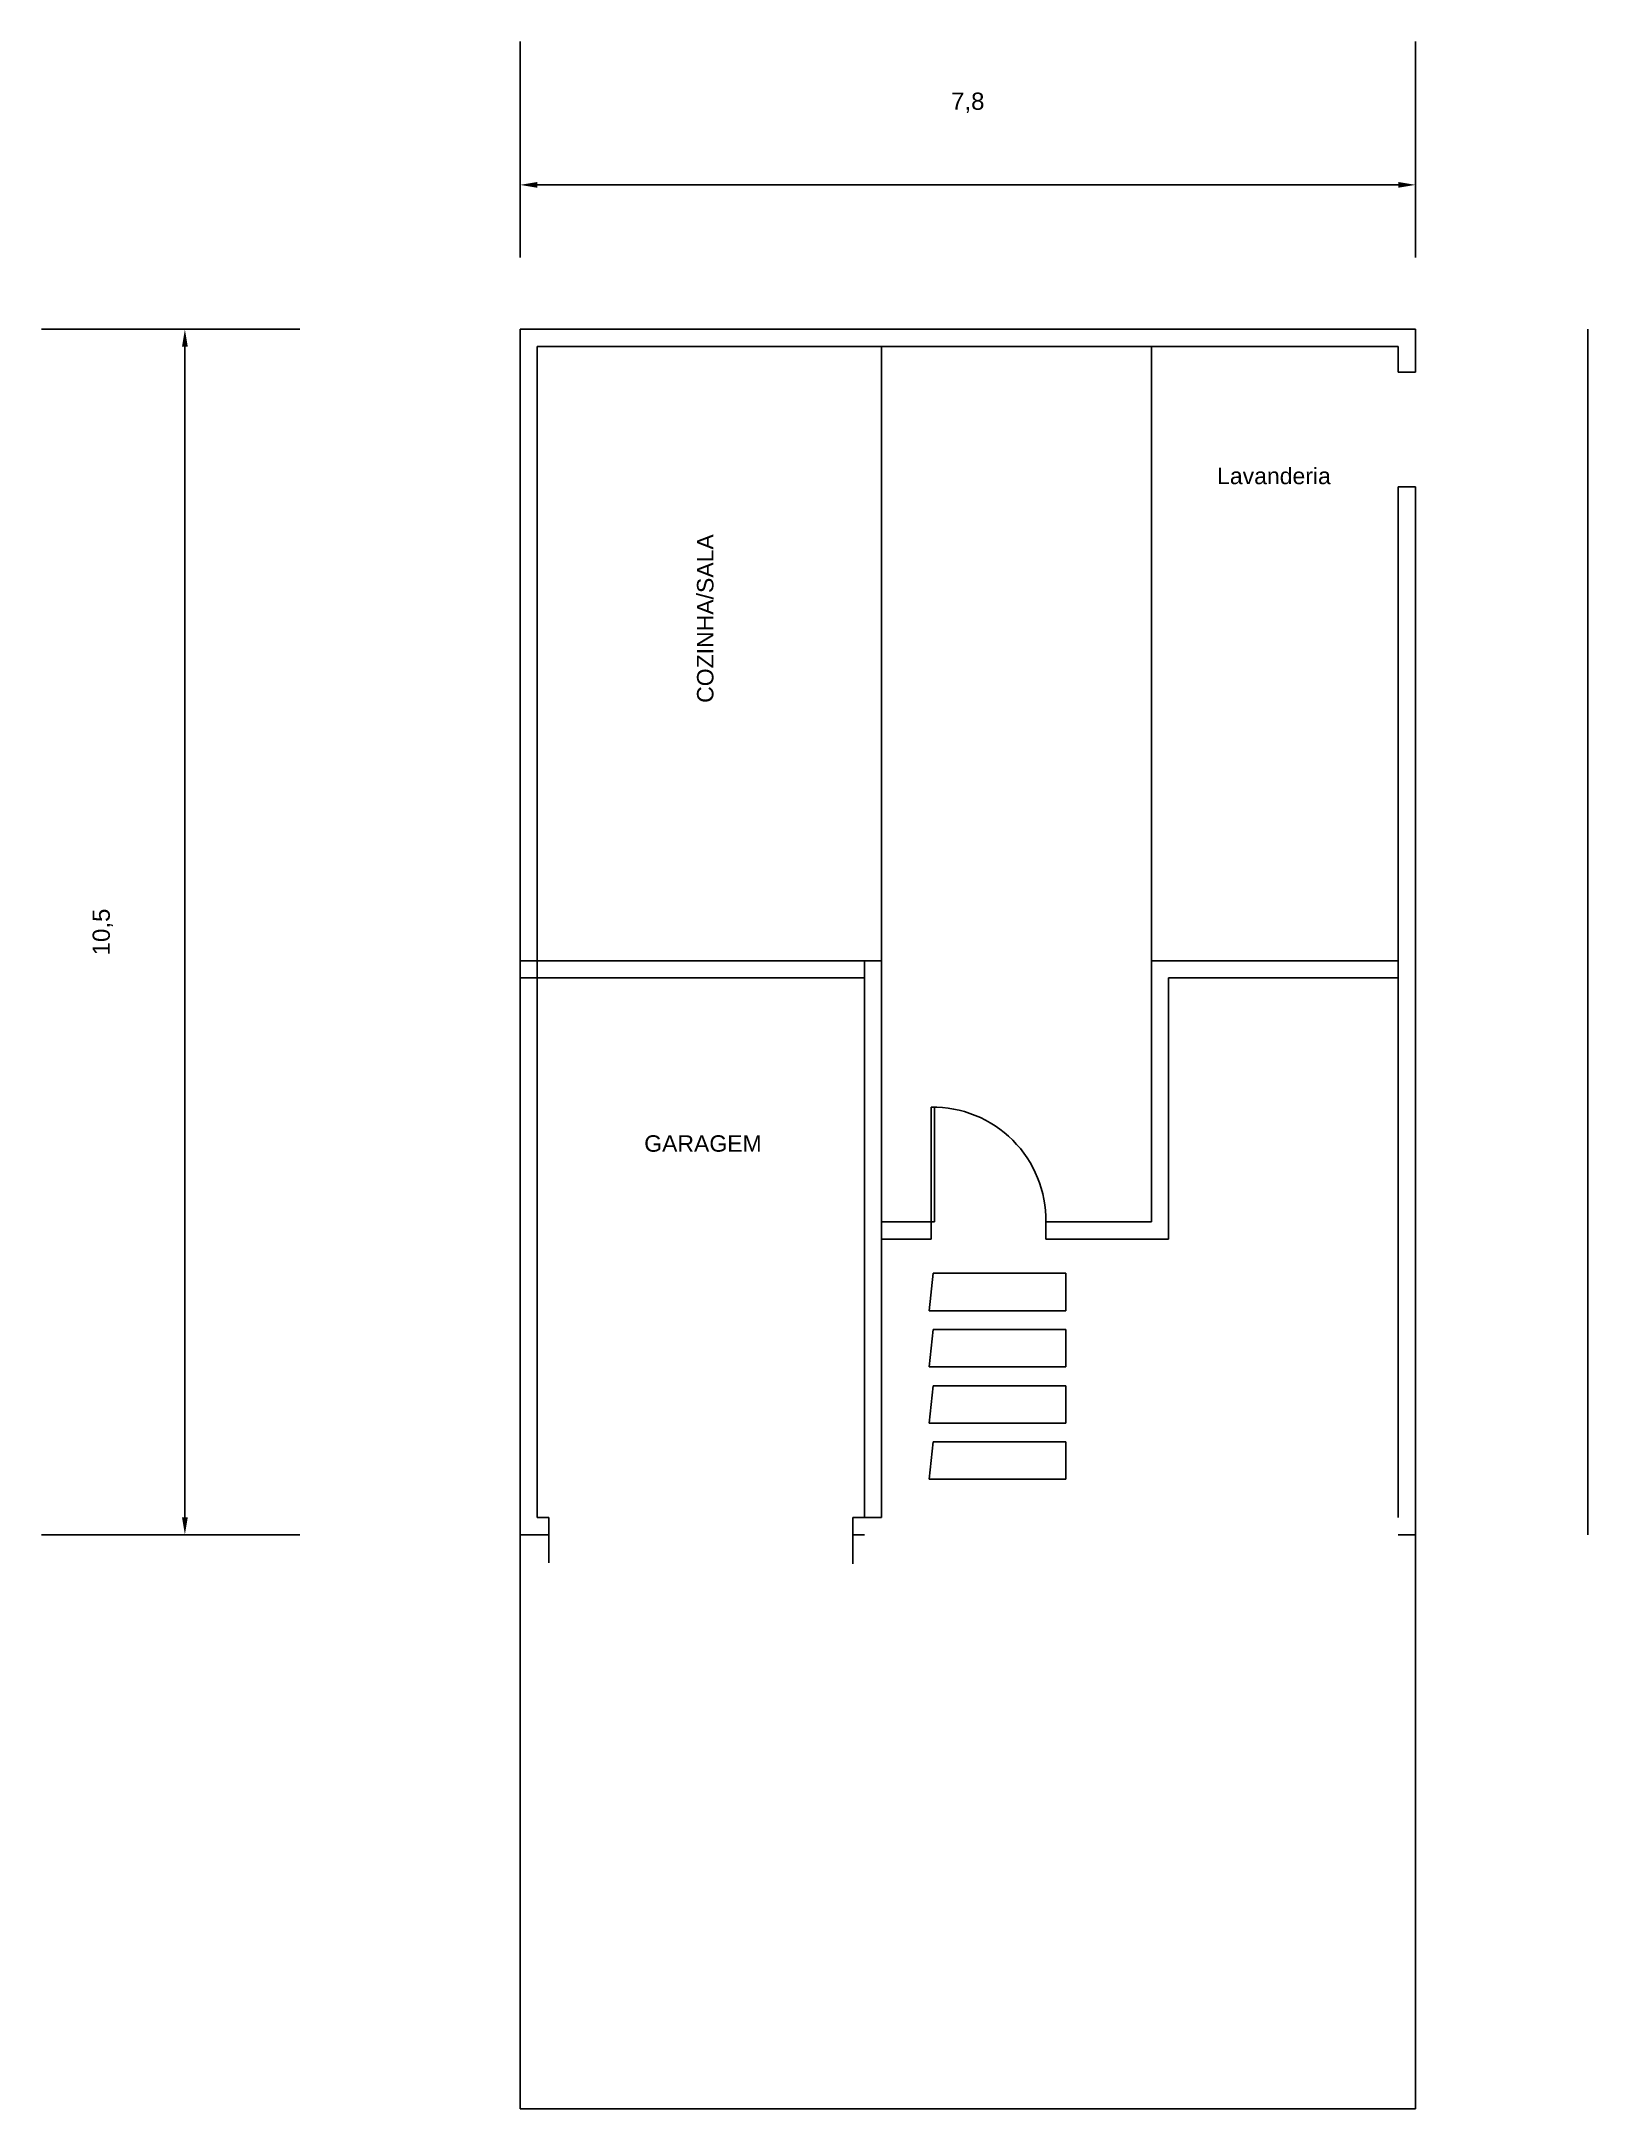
# Model space of a CAD drawing. Header units: millimetres. Extents: x 195.9 to 209.4, y 184.2 to 202.2.
import ezdxf

# ---------------------------------------------------------------- set-up
doc = ezdxf.new("R2010")
doc.units = ezdxf.units.MM
doc.styles.get("Standard").update_dxf_attribs({"font": 'arial.ttf'})
doc.dimstyles.new('novo', dxfattribs={"dimtxt": 0.15, "dimasz": 0.15, "dimexe": 1.25, "dimexo": 0.625, "dimtad": 1, "dimtxsty": 'Standard', "dimcen": 1, "dimadec": 0, "dimazin": 0, "dimtfac": 1, "dimtmove": 0, "dimatfit": 3, "dimfxl": 1, "dimfxlon": 1, "dimarcsym": 0})

# ---------------------------------------------------------------- blocks, each defined once
blk = doc.blocks.new('*D2')
at = {"color": 0, "lineweight": -2, "transparency": 16777216}
for p, q in [((198.14, 199.736), (195.89, 199.736)), ((197.14, 199.586), (197.14, 189.386)), ((198.14, 189.236), (195.89, 189.236))]:
    blk.add_line(p, q, dxfattribs=at)
at = {"color": 0, "transparency": 16777216}
for points in [[(197.115, 199.586), (197.165, 199.586), (197.14, 199.736)], [(197.115, 189.386), (197.165, 189.386), (197.14, 189.236)]]:
    blk.add_solid(points, dxfattribs=at)
at = {"layer": 'Defpoints', "color": 0, "transparency": 16777216}
for p in [(200.059, 199.736), (197.14, 189.236), (200.059, 189.236)]:
    blk.add_point(p, dxfattribs=at)
at = {"color": 0, "transparency": 16777216, "insert": (196.425, 194.486), "char_height": 0.15, "attachment_point": 5, "rotation": 90}
blk.add_mtext('10,5', dxfattribs=at)
blk = doc.blocks.new('*U3')
for p, q in [((-0.561, 0.163), (-0.595, -0.163)), ((-0.561, 0.163), (-0.595, -0.163)), ((0.595, 0.163), (-0.561, 0.163)), ((0.595, 0.163), (-0.561, 0.163)), ((0.595, -0.163), (0.595, 0.163)), ((0.595, -0.163), (0.595, 0.163)), ((-0.595, -0.163), (0.595, -0.163)), ((-0.595, -0.163), (0.595, -0.163))]:
    blk.add_line(p, q)
blk = doc.blocks.new('*U4')
at = {"color": 0, "linetype": 'ByBlock', "lineweight": -2, "transparency": 16777216}
for p in [(0, 1.468), (0, 0.979), (0, 0.489), (0, 0)]:
    blk.add_blockref('*U3', p, dxfattribs=at)
blk = doc.blocks.new('*D5')
at = {"color": 0, "lineweight": -2, "transparency": 16777216}
for p, q in [((200.059, 200.361), (200.059, 202.244)), ((207.859, 200.361), (207.859, 202.244)), ((200.209, 200.994), (207.709, 200.994))]:
    blk.add_line(p, q, dxfattribs=at)
at = {"color": 0, "transparency": 16777216}
for points in [[(200.209, 201.019), (200.209, 200.969), (200.059, 200.994)], [(207.709, 201.019), (207.709, 200.969), (207.859, 200.994)]]:
    blk.add_solid(points, dxfattribs=at)
at = {"layer": 'Defpoints', "color": 0, "transparency": 16777216}
for p in [(207.859, 200.994), (200.059, 199.736), (207.859, 199.736)]:
    blk.add_point(p, dxfattribs=at)
at = {"color": 0, "transparency": 16777216, "insert": (203.959, 201.709), "char_height": 0.15, "attachment_point": 5}
blk.add_mtext('7,8', dxfattribs=at)

msp = doc.modelspace()

# ---------------------------------------------------------------- linework, layer by layer
for p, q in [((200.059, 199.736), (200.059, 189.236)), ((207.709, 199.736), (200.059, 199.736)), ((207.709, 199.736), (207.859, 199.736)), ((207.859, 199.363), (207.859, 199.736)), ((209.359, 189.236), (209.359, 199.736)), ((200.209, 199.586), (200.209, 189.386)), ((207.709, 199.586), (200.209, 199.586)), ((203.209, 194.236), (203.209, 199.586)), ((205.559, 194.236), (205.559, 199.586)), ((207.709, 199.363), (207.709, 199.586)), ((207.709, 199.363), (207.859, 199.363)), ((207.709, 189.386), (207.709, 198.363)), ((207.709, 198.363), (207.859, 198.363)), ((207.859, 189.236), (207.859, 198.363)), ((200.059, 194.236), (203.059, 194.236)), ((203.059, 194.236), (203.059, 189.386)), ((203.059, 194.236), (203.209, 194.236)), ((203.209, 194.236), (203.209, 189.386)), ((205.559, 194.236), (207.709, 194.236)), ((205.559, 194.236), (205.559, 191.961)), ((200.059, 194.086), (203.059, 194.086)), ((205.709, 194.086), (205.709, 191.811)), ((205.709, 194.086), (207.709, 194.086)), ((203.639, 191.961), (203.639, 192.961)), ((203.639, 192.961), (203.669, 192.961)), ((203.669, 192.961), (203.669, 191.961)), ((203.209, 191.961), (203.669, 191.961)), ((203.209, 191.811), (203.639, 191.811)), ((203.639, 191.961), (203.639, 191.811)), ((204.639, 191.961), (204.639, 191.811)), ((204.639, 191.961), (205.559, 191.961)), ((204.639, 191.811), (205.709, 191.811)), ((200.209, 189.386), (200.309, 189.386)), ((200.309, 189.386), (200.309, 188.992)), ((202.959, 189.386), (202.959, 188.982)), ((202.959, 189.386), (203.059, 189.386)), ((203.059, 189.386), (203.209, 189.386)), ((200.059, 189.236), (200.309, 189.236)), ((200.059, 184.236), (200.059, 189.236)), ((202.959, 189.236), (203.059, 189.236)), ((207.709, 189.236), (207.859, 189.236)), ((207.859, 189.236), (207.859, 184.236)), ((207.859, 184.236), (200.059, 184.236))]:
    msp.add_line(p, q)
msp.add_arc((203.654, 191.976), 0.985, 359.1275, 90.8725)

# ---------------------------------------------------------------- block references
msp.add_blockref('*U4', (204.218, 189.882))

# ---------------------------------------------------------------- texts
at = {"color": 3}
for s, p in [('Lavanderia', (206.131, 198.387)), ('GARAGEM', (201.141, 192.572))]:
    msp.add_text(s, height=0.1433, dxfattribs=at).set_placement(p)
msp.add_text('COZINHA/SALA', height=0.14335, rotation=90, dxfattribs=at).set_placement((201.744, 196.482))

# ---------------------------------------------------------------- dimensions: what is measured, and where the dimension line sits
dim = msp.add_linear_dim(base=(207.859, 200.994), p1=(200.059, 199.736), p2=(207.859, 199.736), dimstyle='novo')
dim.commit()
dim.dimension.update_dxf_attribs({"geometry": '*D5', "text_midpoint": (203.959, 201.709)})
dim = msp.add_linear_dim(base=(197.14, 189.236), p1=(200.059, 199.736), p2=(200.059, 189.236), angle=90, dimstyle='novo')
dim.commit()
dim.dimension.update_dxf_attribs({"geometry": '*D2', "text_midpoint": (197.14, 194.486), "dimtype": 160})

doc.saveas('drawing.dxf')
